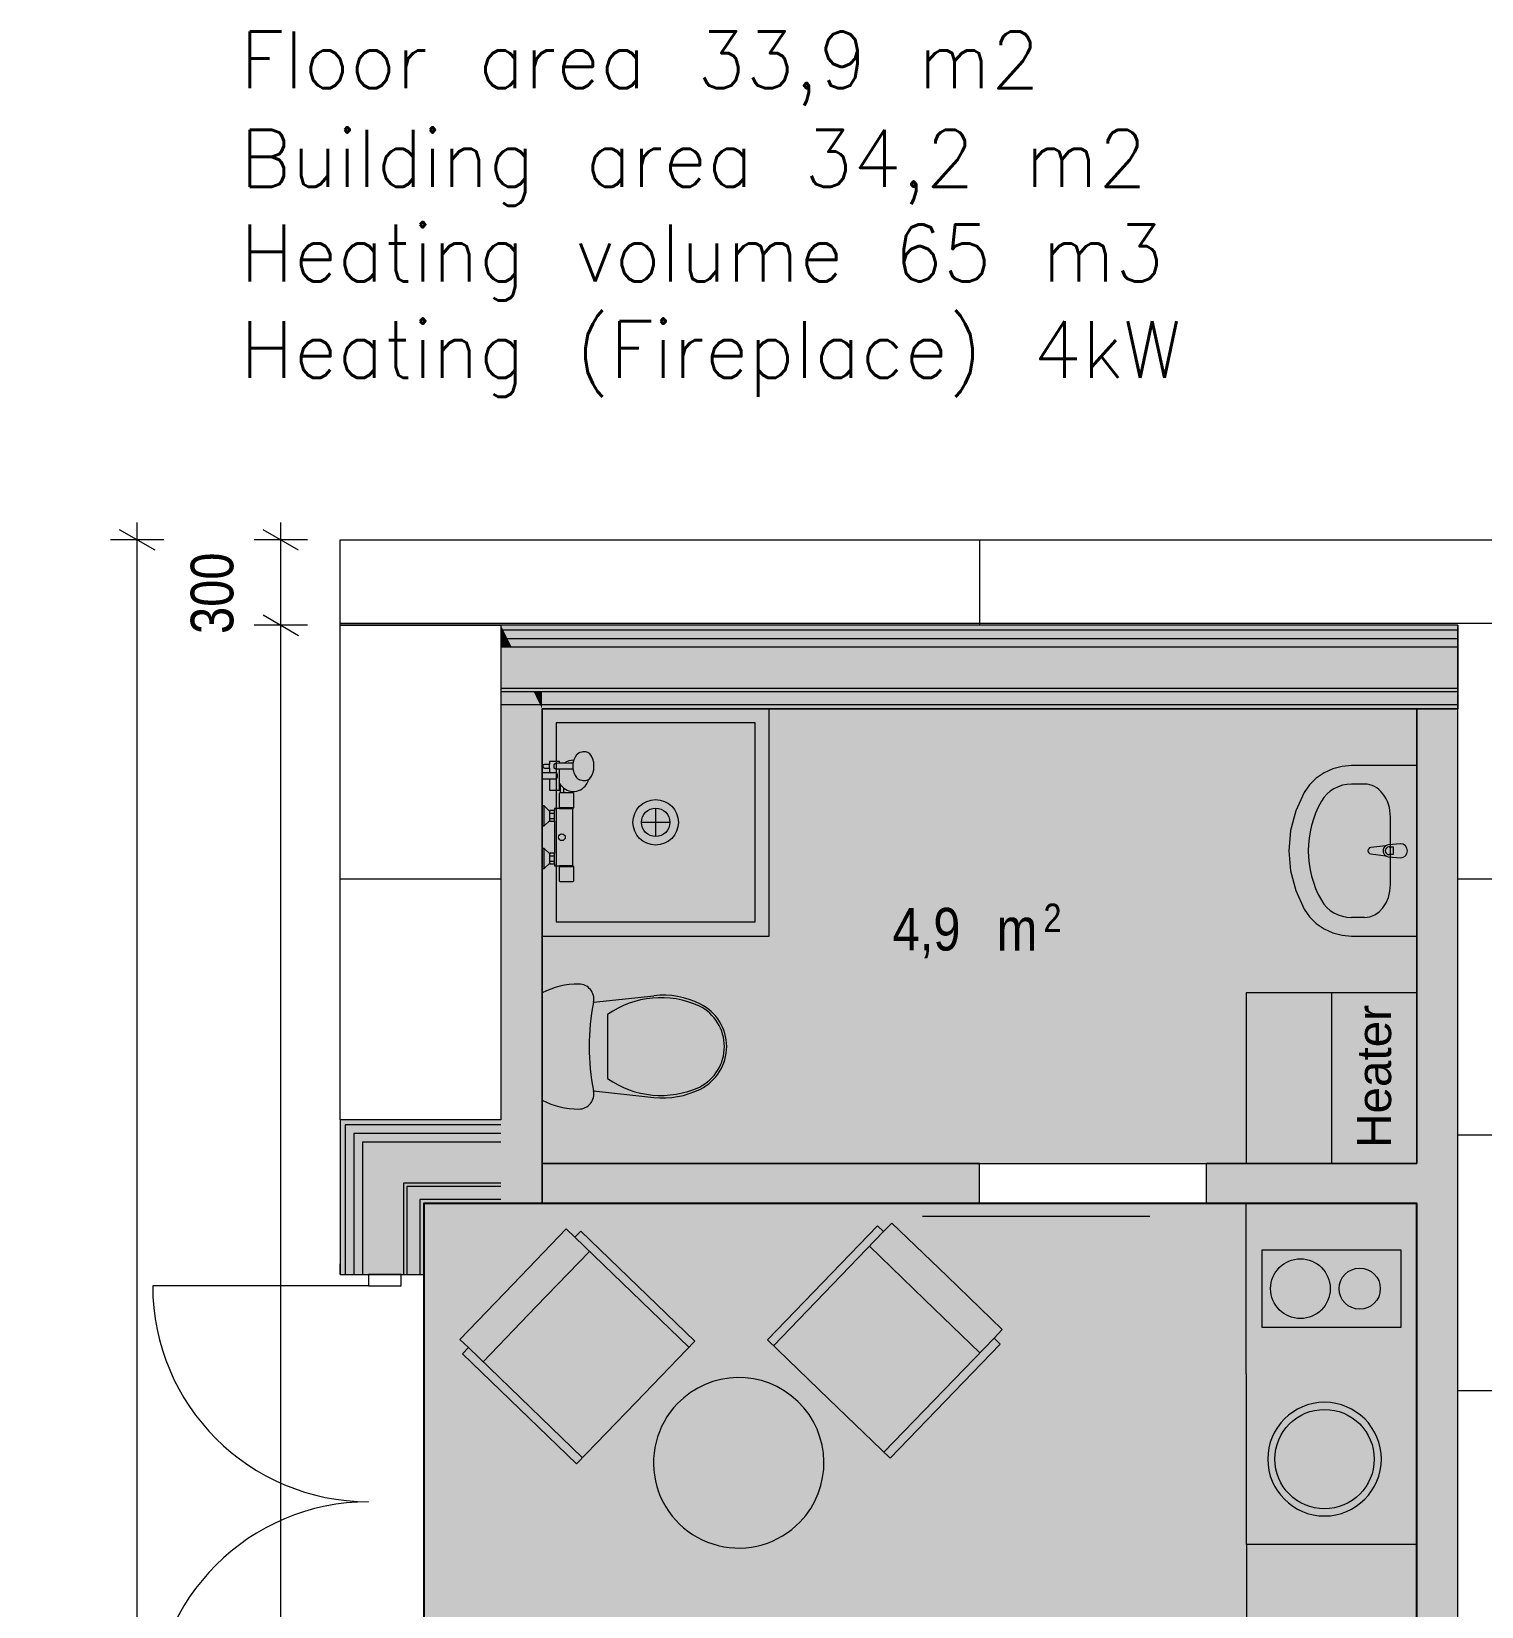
# Model space of a CAD drawing. Header units: millimetres. Extents: x -435615 to -398389, y 64121 to 101077.
# Drawn here: x -435615 to -430511, y 84740 to 90283 of the extents above; entities that cross this region are included whole.
import ezdxf
from ezdxf.enums import TextEntityAlignment as Align

# ---------------------------------------------------------------- set-up
doc = ezdxf.new("R2010")
doc.units = ezdxf.units.MM
doc.header["$MEASUREMENT"] = 0
for name, color, linetype, lineweight in [('0_Pen_No__1', 7, 'Continuous', 13), ('1.VÄLISSEINAD_Pen_No__1', 7, 'Continuous', 13), ('1.VÄLISSEINAD_Pen_No__19', 255, 'Continuous', 0), ('2.SISUSTUS_Pen_No__101', 252, 'Continuous', 13), ('2D Drafting - General_Pen_No__1', 7, 'Continuous', 13), ('ARCHICAD Doors_Pen_No__1', 7, 'Continuous', 13), ('ARCHICAD Doors_Pen_No__19', 255, 'Continuous', 0), ('ARCHICAD Zone Stamps_Pen_No__1', 7, 'Continuous', 13), ('Dimensioning - General_Pen_No__1', 7, 'Continuous', 13), ('Interior - Furniture _Pen_No__101', 252, 'Continuous', 13)]:
    doc.layers.add(name, color=color, linetype=linetype, lineweight=lineweight)
for name, color, linetype in [('1.VÄLISSEINAD', 7, 'Continuous'), ('2.SISUSTUS', 7, 'Continuous'), ('ARCHICAD Doors', 7, 'Continuous'), ('Dimensioning - General', 7, 'Continuous'), ('Interior - Furniture', 7, 'Continuous'), ('Model Unit - Zone', 7, 'Continuous')]:
    doc.layers.add(name, color=color, linetype=linetype)
for name, color, linetype, lineweight, true_color in [('1.VÄLISSEINAD_Pen_No__107', 7, 'Continuous', 13, 0xaaaaaa), ('1.VÄLISSEINAD_Pen_No__61', 7, 'Continuous', 20, 0x6a6a6a), ('2D Drafting - General_Pen_No__61', 7, 'Continuous', 20, 0x6a6a6a), ('ARCHICAD Doors_Pen_No__23', 7, 'Continuous', 20, 0xff6600), ('ARCHICAD Doors_Pen_No__3', 7, 'Continuous', 18, 0xff6600), ('Interior - Furniture _Pen_No__86', 7, 'Continuous', 20, 0x5555ff), ('Model Unit - Zone_Pen_No__119', 7, 'Continuous', 13, 0xdecbcb), ('Model Unit - Zone_Pen_No__54', 7, 'Continuous', 25, 0xbd8b17)]:
    doc.layers.add(name, color=color, linetype=linetype, lineweight=lineweight, true_color=true_color)
doc.styles.add('GENERATED_STYLE_1', font='techl___.ttf')
doc.styles.add('GENERATED_STYLE_2', font='arial.ttf')
doc.dimstyles.new('GENERATED_STYLE__2', dxfattribs={"dimtxt": 150, "dimasz": 95, "dimexe": 0.18, "dimexo": 0.0625, "dimgap": 0.09, "dimtad": 0, "dimdec": 0, "dimzin": 0, "dimdsep": 46, "dimtxsty": 'GENERATED_STYLE_1', "dimblk": 'ARROWHEAD_2', "dimblk1": 'ARROWHEAD_2', "dimblk2": 'ARROWHEAD_2', "dimcen": 0.09, "dimse1": 1, "dimse2": 1, "dimclrd": 7, "dimclre": 7, "dimclrt": 7, "dimadec": 0, "dimazin": 0, "dimtfac": 1, "dimtdec": 4, "dimtmove": 0, "dimatfit": 3, "dimfxl": 1, "dimtolj": 1, "dimtzin": 0, "dimarcsym": 0})
pattern_1 = [(0, (0, 0), (0, 900), [])]

# ---------------------------------------------------------------- blocks, each defined once
blk = doc.blocks.new('_030_5', base_point=(-432278.4, 87278.2))
at = {"layer": 'Model Unit - Zone_Pen_No__119', "linetype": 'Continuous', "lineweight": 0, "true_color": 0xe6d7d7}
blk.add_hatch(color=254, dxfattribs=at).paths.add_polyline_path([(-433817.9, 87899.9), (-433817.9, 86299.9), (-430738.9, 86299.9), (-430738.9, 87899.9)])
at = {"layer": 'ARCHICAD Zone Stamps_Pen_No__1', "color": 7, "lineweight": 13, "style": 'GENERATED_STYLE_1'}
for tag, height, p in [('ROOM_AREA', 150, (-432583.7, 87199)), ('DUMMY_342', 150, (-432265.1, 87198.9)), ('DUMMY_343', 100, (-432052.7, 87214))]:
    blk.add_attdef(tag, text='', height=height, dxfattribs=at).set_placement(p, align=Align.TOP_LEFT)
blk = doc.blocks.new('_030_6', base_point=(-432074, 83028.2))
at = {"layer": 'Model Unit - Zone_Pen_No__54', "linetype": 'Continuous', "lineweight": 0, "true_color": 0xede1c4}
blk.add_hatch(color=254, dxfattribs=at).paths.add_polyline_path([(-434234.4, 84058.9), (-433817.9, 84058.9), (-433817.9, 80831.9), (-430738.9, 80831.9), (-430738.9, 86158.9), (-434234.4, 86158.9)])
at = {"layer": 'ARCHICAD Zone Stamps_Pen_No__1', "color": 7, "lineweight": 13, "style": 'GENERATED_STYLE_1'}
for tag, height, p in [('ROOM_AREA', 150, (-432404.6, 82948.9)), ('DUMMY_342', 150, (-432035.2, 82948.9)), ('DUMMY_343', 100, (-431822.8, 82964))]:
    blk.add_attdef(tag, text='', height=height, dxfattribs=at).set_placement(p, align=Align.TOP_LEFT)
blk = doc.blocks.new('Shower Tray 21')
at = {"layer": 'Interior - Furniture _Pen_No__101', "color": 252, "linetype": 'Continuous', "lineweight": 13}
for p, q in [((800, 800), (0, 800)), ((0, 800), (0, 0)), ((800, 0), (800, 800)), ((750, 750), (50, 750)), ((50, 750), (50, 50)), ((750, 50), (750, 750)), ((400, 350), (400, 450)), ((450, 400), (350, 400)), ((0, 0), (800, 0)), ((50, 50), (750, 50))]:
    blk.add_line(p, q, dxfattribs=at)
for radius in [80, 50]:
    blk.add_circle((400, 400), radius, dxfattribs=at)
blk = doc.blocks.new('Wall_45', base_point=(-433962.9, 88193.9))
at = {"layer": '1.VÄLISSEINAD_Pen_No__107', "linetype": 'Continuous', "lineweight": 13, "true_color": 0xaaaaaa}
for points in [[(-433962.9, 88175.9), (-433954.1, 88175.9), (-433962.9, 88193.9)], [(-433939.3, 88145.9), (-433954.1, 88175.9), (-433962.9, 88175.9), (-433962.9, 88145.9)], [(-433924.5, 88115.9), (-433939.3, 88145.9), (-433962.9, 88145.9), (-433962.9, 88115.9)], [(-433853, 87970.9), (-433924.5, 88115.9), (-433962.9, 88115.9), (-433962.9, 87970.9)], [(-433847, 87958.9), (-433853, 87970.9), (-433962.9, 87970.9), (-433962.9, 87958.9)], [(-433824.9, 87913.9), (-433847, 87958.9), (-433962.9, 87958.9), (-433962.9, 87913.9)]]:
    blk.add_hatch(color=253, dxfattribs=at).paths.add_polyline_path(points)
at = {"layer": '1.VÄLISSEINAD_Pen_No__61', "linetype": 'Continuous', "lineweight": 20, "true_color": 0x6a6a6a}
for points in [[(-433962.9, 87913.9), (-433962.9, 87899.9), (-433817.9, 87899.9), (-433824.9, 87913.9)], [(-433962.9, 87899.9), (-433962.9, 86158.9), (-433817.9, 86158.9), (-433817.9, 87899.9)]]:
    blk.add_hatch(color=251, dxfattribs=at).paths.add_polyline_path(points)
at = {"layer": '1.VÄLISSEINAD_Pen_No__1', "color": 7, "linetype": 'Continuous', "lineweight": 13}
for p, q in [((-433954.1, 88175.9), (-433962.9, 88175.9)), ((-433939.3, 88145.9), (-433962.9, 88145.9)), ((-433924.5, 88115.9), (-433962.9, 88115.9)), ((-433853, 87970.9), (-433962.9, 87970.9)), ((-433847, 87958.9), (-433962.9, 87958.9)), ((-433824.9, 87913.9), (-433962.9, 87913.9))]:
    blk.add_line(p, q, dxfattribs=at)
at = {"layer": '1.VÄLISSEINAD_Pen_No__1', "color": 7, "linetype": 'Continuous', "lineweight": 13, "flags": 128}
for points in [[(-433962.9, 88193.9), (-433962.9, 88175.9)], [(-433962.9, 88175.9), (-433962.9, 88145.9)], [(-433962.9, 88145.9), (-433962.9, 88115.9)], [(-433962.9, 88115.9), (-433962.9, 87970.9)], [(-433962.9, 87970.9), (-433962.9, 87958.9)], [(-433962.9, 87958.9), (-433962.9, 87913.9)]]:
    blk.add_lwpolyline(points, dxfattribs=at)
at = {"layer": '1.VÄLISSEINAD_Pen_No__19', "color": 255, "linetype": 'Continuous', "lineweight": 0, "flags": 128}
for points in [[(-433962.9, 87913.9), (-433962.9, 86452.9)], [(-433817.9, 86158.9), (-433817.9, 87899.9)], [(-433962.9, 86158.9), (-433817.9, 86158.9)]]:
    blk.add_lwpolyline(points, dxfattribs=at)
blk = doc.blocks.new('Wall_46', base_point=(-430593.9, 80537.9))
at = {"layer": '1.VÄLISSEINAD_Pen_No__61', "linetype": 'Continuous', "lineweight": 20, "true_color": 0x6a6a6a}
blk.add_hatch(color=251, dxfattribs=at).paths.add_polyline_path([(-430593.9, 80831.9), (-430593.9, 87899.9), (-430738.9, 87899.9), (-430738.9, 80831.9)])
at = {"layer": '1.VÄLISSEINAD_Pen_No__19', "color": 255, "linetype": 'Continuous', "lineweight": 0, "flags": 128}
for points in [[(-430593.9, 87899.9), (-430738.9, 87899.9)], [(-430738.9, 87899.9), (-430738.9, 86299.9)], [(-430593.9, 80817.9), (-430593.9, 87899.9)], [(-430738.9, 86158.9), (-430738.9, 80831.9)]]:
    blk.add_lwpolyline(points, dxfattribs=at)
blk = doc.blocks.new('Wall_47', base_point=(-430593.9, 88193.9))
at = {"layer": '1.VÄLISSEINAD_Pen_No__107', "linetype": 'Continuous', "lineweight": 13, "true_color": 0xaaaaaa}
for points in [[(-430593.9, 88193.9), (-433962.9, 88193.9), (-433954.1, 88175.9), (-430593.9, 88175.9)], [(-430593.9, 88175.9), (-433954.1, 88175.9), (-433939.3, 88145.9), (-430593.9, 88145.9)], [(-430593.9, 88145.9), (-433939.3, 88145.9), (-433924.5, 88115.9), (-430593.9, 88115.9)], [(-430593.9, 88115.9), (-433924.5, 88115.9), (-433853, 87970.9), (-430593.9, 87970.9)], [(-430593.9, 87970.9), (-433853, 87970.9), (-433847, 87958.9), (-430593.9, 87958.9)], [(-433817.9, 87913.9), (-430593.9, 87913.9), (-430593.9, 87958.9), (-433817.9, 87958.9)], [(-433817.9, 87899.9), (-430593.9, 87899.9), (-430593.9, 87913.9), (-433817.9, 87913.9)]]:
    blk.add_hatch(color=253, dxfattribs=at).paths.add_polyline_path(points)
at = {"layer": '1.VÄLISSEINAD_Pen_No__61', "linetype": 'Continuous', "lineweight": 20, "true_color": 0x6a6a6a}
for points in [[(-433817.9, 87958.9), (-433847, 87958.9), (-433824.9, 87913.9), (-433817.9, 87913.9)], [(-433824.9, 87913.9), (-433817.9, 87899.9), (-433817.9, 87913.9)]]:
    blk.add_hatch(color=251, dxfattribs=at).paths.add_polyline_path(points)
at = {"layer": '1.VÄLISSEINAD_Pen_No__1', "color": 7, "linetype": 'Continuous', "lineweight": 13}
for p, q in [((-430593.9, 88175.9), (-433954.1, 88175.9)), ((-430593.9, 88145.9), (-433939.3, 88145.9)), ((-430593.9, 88115.9), (-433924.5, 88115.9)), ((-430593.9, 87970.9), (-433853, 87970.9)), ((-433817.9, 87958.9), (-433847, 87958.9)), ((-433817.9, 87913.9), (-433824.9, 87913.9)), ((-430593.9, 87958.9), (-433817.9, 87958.9)), ((-430593.9, 87913.9), (-433817.9, 87913.9))]:
    blk.add_line(p, q, dxfattribs=at)
at = {"layer": '1.VÄLISSEINAD_Pen_No__1', "color": 7, "linetype": 'Continuous', "lineweight": 13, "flags": 128}
for points in [[(-430593.9, 88193.9), (-433962.9, 88193.9)], [(-430593.9, 88193.9), (-430593.9, 88175.9)], [(-430593.9, 88175.9), (-430593.9, 88145.9)], [(-430593.9, 88145.9), (-430593.9, 88115.9)], [(-430593.9, 88115.9), (-430593.9, 87970.9)], [(-430593.9, 87970.9), (-430593.9, 87958.9)], [(-430593.9, 87958.9), (-430593.9, 87913.9)], [(-430593.9, 87913.9), (-430593.9, 87899.9)], [(-433817.9, 87899.9), (-430593.9, 87899.9)]]:
    blk.add_lwpolyline(points, dxfattribs=at)
blk = doc.blocks.new('Wall_50', base_point=(-434528.4, 86452.9))
at = {"layer": '1.VÄLISSEINAD_Pen_No__107', "linetype": 'Continuous', "lineweight": 13, "true_color": 0xaaaaaa}
for points in [[(-433962.9, 86452.9), (-434528.4, 86452.9), (-434510.4, 86434.9), (-433962.9, 86434.9)], [(-433962.9, 86434.9), (-434510.4, 86434.9), (-434480.4, 86404.9), (-433962.9, 86404.9)], [(-433962.9, 86404.9), (-434480.4, 86404.9), (-434450.4, 86374.9), (-433962.9, 86374.9)], [(-433962.9, 86374.9), (-434450.4, 86374.9), (-434305.4, 86229.9), (-433962.9, 86229.9)], [(-433962.9, 86229.9), (-434305.4, 86229.9), (-434293.4, 86217.9), (-433962.9, 86217.9)], [(-433962.9, 86217.9), (-434293.4, 86217.9), (-434248.4, 86172.9), (-433962.9, 86172.9)], [(-433962.9, 86172.9), (-434248.4, 86172.9), (-434234.4, 86158.9), (-433962.9, 86158.9)]]:
    blk.add_hatch(color=253, dxfattribs=at).paths.add_polyline_path(points)
at = {"layer": '1.VÄLISSEINAD_Pen_No__1', "color": 7, "linetype": 'Continuous', "lineweight": 13}
for p, q in [((-433962.9, 86434.9), (-434510.4, 86434.9)), ((-433962.9, 86404.9), (-434480.4, 86404.9)), ((-433962.9, 86374.9), (-434450.4, 86374.9)), ((-433962.9, 86229.9), (-434305.4, 86229.9)), ((-433962.9, 86217.9), (-434293.4, 86217.9)), ((-433962.9, 86172.9), (-434248.4, 86172.9))]:
    blk.add_line(p, q, dxfattribs=at)
at = {"layer": '1.VÄLISSEINAD_Pen_No__1', "color": 7, "linetype": 'Continuous', "lineweight": 13, "flags": 128}
for points in [[(-433962.9, 86452.9), (-434528.4, 86452.9)], [(-434234.4, 86158.9), (-433962.9, 86158.9)]]:
    blk.add_lwpolyline(points, dxfattribs=at)
blk = doc.blocks.new('Double Door 21_2')
at = {"layer": 'ARCHICAD Doors_Pen_No__1', "color": 7, "linetype": 'Continuous', "lineweight": 13}
for p, q in [((-800, 100), (-837, 100)), ((-800, 100), (-837, 100)), ((-800, 100), (-800, 82)), ((-800, 100), (-800, 82)), ((-800, 100), (-800, 82)), ((-800, 82), (-800, 52)), ((-800, 82), (-800, 52)), ((-800, 82), (-800, 52)), ((800, 100), (800, 82)), ((800, 100), (800, 82)), ((800, 100), (800, 82)), ((800, 100), (837, 100)), ((800, 100), (837, 100)), ((800, 82), (800, 52)), ((800, 82), (800, 52)), ((800, 82), (800, 52)), ((-800, 52), (-800, 22)), ((-800, 52), (-800, 22)), ((-800, 52), (-800, 22)), ((-800, 22), (-800, 0)), ((-800, 22), (-800, 0)), ((-800, 22), (-800, 0)), ((-800, 0), (-800, -115)), ((-800, 0), (-800, -115)), ((800, 52), (800, 22)), ((800, 52), (800, 22)), ((800, 52), (800, 22)), ((800, 22), (800, 0)), ((800, 22), (800, 0)), ((800, 22), (800, 0)), ((800, 0), (800, -115)), ((800, 0), (800, -115)), ((-800, -115), (-800, -123)), ((-800, -115), (-800, -123)), ((-800, -123), (-800, -135)), ((-800, -123), (-800, -135)), ((-800, -135), (-800, -180)), ((-800, -135), (-800, -180)), ((800, -115), (800, -123)), ((800, -115), (800, -123)), ((800, -123), (800, -135)), ((800, -123), (800, -135)), ((800, -135), (800, -180)), ((800, -135), (800, -180)), ((-800, -194), (-837, -194)), ((-800, -194), (-837, -194)), ((-800, -180), (-800, -194)), ((-800, -180), (-800, -194)), ((800, -180), (800, -194)), ((800, -180), (800, -194)), ((800, -194), (837, -194)), ((800, -194), (837, -194))]:
    blk.add_line(p, q, dxfattribs=at)
at = {"layer": 'ARCHICAD Doors_Pen_No__23', "color": 30, "linetype": 'Continuous', "lineweight": 20, "true_color": 0xff6600}
for p, q in [((-760, 0), (-800, 0)), ((-800, 0), (-800, -115)), ((-760, -115), (-760, 0)), ((800, 0), (760, 0)), ((760, 0), (760, -115)), ((800, -115), (800, 0)), ((-800, -115), (-760, -115)), ((760, -115), (800, -115))]:
    blk.add_line(p, q, dxfattribs=at)
at = {"layer": 'ARCHICAD Doors_Pen_No__3', "color": 30, "linetype": 'Continuous', "lineweight": 18, "true_color": 0xff6600}
for p, q in [((-760, 0), (-760, 760)), ((760, 0), (760, 760))]:
    blk.add_line(p, q, dxfattribs=at)
for centre, start, end in [((-760, 0), 0, 90), ((760, 0), 90, 180)]:
    blk.add_arc(centre, 760, start, end, dxfattribs=at)
blk = doc.blocks.new('Wall_51', base_point=(-434528.4, 83764.9))
at = {"layer": '1.VÄLISSEINAD_Pen_No__107', "linetype": 'Continuous', "lineweight": 13, "true_color": 0xaaaaaa}
for points in [[(-434528.4, 86452.9), (-434528.4, 85908.9), (-434510.4, 85908.9), (-434510.4, 86434.9)], [(-434480.4, 86404.9), (-434510.4, 86434.9), (-434510.4, 85908.9), (-434480.4, 85908.9)], [(-434450.4, 86374.9), (-434480.4, 86404.9), (-434480.4, 85908.9), (-434450.4, 85908.9)], [(-434305.4, 86229.9), (-434450.4, 86374.9), (-434450.4, 85908.9), (-434305.4, 85908.9)], [(-434293.4, 86217.9), (-434305.4, 86229.9), (-434305.4, 85908.9), (-434293.4, 85908.9)], [(-434248.4, 86172.9), (-434293.4, 86217.9), (-434293.4, 85908.9), (-434248.4, 85908.9)], [(-434234.4, 86158.9), (-434248.4, 86172.9), (-434248.4, 85908.9), (-434234.4, 85908.9)], [(-434528.4, 83764.9), (-434510.4, 83782.9), (-434510.4, 84308.9), (-434528.4, 84308.9)], [(-434510.4, 83782.9), (-434480.4, 83812.9), (-434480.4, 84308.9), (-434510.4, 84308.9)], [(-434480.4, 83812.9), (-434450.4, 83842.9), (-434450.4, 84308.9), (-434480.4, 84308.9)], [(-434450.4, 83842.9), (-434305.4, 83987.9), (-434305.4, 84308.9), (-434450.4, 84308.9)], [(-434305.4, 83987.9), (-434293.4, 83999.9), (-434293.4, 84308.9), (-434305.4, 84308.9)], [(-434293.4, 83999.9), (-434248.4, 84044.9), (-434248.4, 84308.9), (-434293.4, 84308.9)], [(-434248.4, 84308.9), (-434248.4, 84044.9), (-434234.4, 84058.9), (-434234.4, 84308.9)]]:
    blk.add_hatch(color=253, dxfattribs=at).paths.add_polyline_path(points)
at = {"layer": '1.VÄLISSEINAD_Pen_No__1', "color": 7, "linetype": 'Continuous', "lineweight": 13}
for p, q in [((-434510.4, 86434.9), (-434510.4, 85908.9)), ((-434480.4, 86404.9), (-434480.4, 85908.9)), ((-434450.4, 86374.9), (-434450.4, 85908.9)), ((-434305.4, 86229.9), (-434305.4, 85908.9)), ((-434293.4, 86217.9), (-434293.4, 85908.9)), ((-434248.4, 86172.9), (-434248.4, 85908.9)), ((-434528.4, 85908.9), (-434528.4, 85945.9)), ((-434234.4, 85908.9), (-434234.4, 85945.9)), ((-434528.4, 85908.9), (-434510.4, 85908.9)), ((-434528.4, 85908.9), (-434510.4, 85908.9)), ((-434510.4, 85908.9), (-434480.4, 85908.9)), ((-434510.4, 85908.9), (-434480.4, 85908.9)), ((-434480.4, 85908.9), (-434450.4, 85908.9)), ((-434480.4, 85908.9), (-434450.4, 85908.9)), ((-434450.4, 85908.9), (-434428.4, 85908.9)), ((-434450.4, 85908.9), (-434428.4, 85908.9)), ((-434428.4, 85908.9), (-434313.4, 85908.9)), ((-434313.4, 85908.9), (-434305.4, 85908.9)), ((-434305.4, 85908.9), (-434293.4, 85908.9)), ((-434293.4, 85908.9), (-434248.4, 85908.9)), ((-434248.4, 85908.9), (-434234.4, 85908.9)), ((-434528.4, 84308.9), (-434528.4, 84271.9)), ((-434528.4, 84308.9), (-434510.4, 84308.9)), ((-434528.4, 84308.9), (-434510.4, 84308.9)), ((-434510.4, 84308.9), (-434510.4, 83782.9)), ((-434510.4, 84308.9), (-434480.4, 84308.9)), ((-434510.4, 84308.9), (-434480.4, 84308.9)), ((-434480.4, 84308.9), (-434480.4, 83812.9)), ((-434480.4, 84308.9), (-434450.4, 84308.9)), ((-434480.4, 84308.9), (-434450.4, 84308.9)), ((-434450.4, 84308.9), (-434450.4, 83842.9)), ((-434450.4, 84308.9), (-434428.4, 84308.9)), ((-434450.4, 84308.9), (-434428.4, 84308.9)), ((-434428.4, 84308.9), (-434313.4, 84308.9)), ((-434313.4, 84308.9), (-434305.4, 84308.9)), ((-434305.4, 84308.9), (-434305.4, 83987.9)), ((-434305.4, 84308.9), (-434293.4, 84308.9)), ((-434293.4, 84308.9), (-434293.4, 83999.9)), ((-434293.4, 84308.9), (-434248.4, 84308.9)), ((-434248.4, 84308.9), (-434248.4, 84044.9)), ((-434248.4, 84308.9), (-434234.4, 84308.9)), ((-434234.4, 84308.9), (-434234.4, 84271.9))]:
    blk.add_line(p, q, dxfattribs=at)
at = {"layer": '1.VÄLISSEINAD_Pen_No__1', "color": 7, "linetype": 'Continuous', "lineweight": 13, "flags": 128}
for points in [[(-434528.4, 86452.9), (-434528.4, 85908.9)], [(-434234.4, 85908.9), (-434234.4, 86158.9)], [(-434528.4, 84308.9), (-434528.4, 83764.9)], [(-434234.4, 84058.9), (-434234.4, 84308.9)]]:
    blk.add_lwpolyline(points, dxfattribs=at)
at = {"layer": 'ARCHICAD Doors', "color": 21, "linetype": 'Continuous', "lineweight": 18, "true_color": 0xff9955, "zscale": 1000, "rotation": 90}
blk.add_blockref('Double Door 21_2', (-434428.4, 85108.9), dxfattribs=at)
blk = doc.blocks.new('Cabinet Base Single Door 21')
at = {"layer": 'Interior - Furniture _Pen_No__101', "color": 252, "linetype": 'Continuous', "lineweight": 13}
for p, q in [((0, 600), (600, 600)), ((0, 0), (600, 0))]:
    blk.add_line(p, q, dxfattribs=at)
blk.add_circle((300, 325), 175, dxfattribs=at)
for start, end in [(0, 180), (180, 0)]:
    blk.add_arc((300, 325), 200, start, end, dxfattribs=at)
blk = doc.blocks.new('Cabinet Base Cooktop+Oven 21_2')
at = {"layer": 'Interior - Furniture _Pen_No__101', "color": 252, "linetype": 'Continuous', "lineweight": 13}
for p, q in [((0, 600), (600, 600)), ((435, 545), (165, 545)), ((165, 545), (165, 55)), ((435, 55), (435, 545)), ((0, 0), (600, 0)), ((165, 55), (435, 55))]:
    blk.add_line(p, q, dxfattribs=at)
for centre, radius in [((300, 409.27), 105), ((300, 200.53), 72.5)]:
    blk.add_circle(centre, radius, dxfattribs=at)
blk = doc.blocks.new('Refrigerator 21')
at = {"layer": 'Interior - Furniture _Pen_No__101', "color": 252, "linetype": 'Continuous', "lineweight": 13}
for p, q in [((600, 600), (0, 600)), ((0, 600), (0, 0)), ((600, 0), (600, 600)), ((0, 0), (600, 0))]:
    blk.add_line(p, q, dxfattribs=at)
blk = doc.blocks.new('Designer Table 05 21')
at = {"layer": '2.SISUSTUS_Pen_No__101', "color": 252, "linetype": 'Continuous', "lineweight": 13}
for start, end in [(0, 180), (180, 0)]:
    blk.add_arc((0, 0), 300, start, end, dxfattribs=at)
blk = doc.blocks.new('Armchair 02 21')
at = {"layer": '2.SISUSTUS_Pen_No__101', "color": 252, "linetype": 'Continuous', "lineweight": 13}
for p, q in [((0, 0), (0, 558)), ((0, 558), (30, 558)), ((30, 558), (30, 600)), ((30, 600), (300, 600)), ((30, 0), (30, 558)), ((570, 600), (300, 600)), ((570, 558), (570, 600)), ((600, 558), (570, 558)), ((570, 0), (570, 558)), ((600, 0), (600, 558)), ((300, 486.2), (30, 486.2)), ((300, 486.2), (570, 486.2)), ((300, 0), (0, 0)), ((300, 0), (600, 0))]:
    blk.add_line(p, q, dxfattribs=at)
blk = doc.blocks.new('Washer 21')
at = {"layer": 'Interior - Furniture _Pen_No__101', "color": 252, "linetype": 'Continuous', "lineweight": 13}
for p, q in [((-300, 0), (-300, -300)), ((300, 0), (-300, 0)), ((300, -300), (300, 0)), ((-300, -300), (300, -300))]:
    blk.add_line(p, q, dxfattribs=at)
at = {"layer": 'Interior - Furniture _Pen_No__86', "color": 173, "lineweight": 20, "true_color": 0x5555ff, "style": 'GENERATED_STYLE_2'}
blk.add_attdef('stDisplayText', text='', height=120, rotation=180, dxfattribs=at).set_placement((0, -144.1), align=Align.MIDDLE_CENTER)
blk = doc.blocks.new('*D316')
at = {"layer": 'Dimensioning - General_Pen_No__1', "color": 7, "linetype": 'Continuous', "lineweight": 13, "transparency": 16777216}
for p, q in [((-435180.3, 88457.8), (-435305.3, 88529.9)), ((-435242.8, 88493.9), (-435242.8, 88555)), ((-435149, 88493.9), (-435336.5, 88493.9)), ((-435242.8, 84662.7), (-435242.8, 88493.9)), ((-435242.8, 80237.9), (-435242.8, 84069)), ((-435305.3, 80273.9), (-435180.3, 80201.8)), ((-435149, 80237.9), (-435336.5, 80237.9)), ((-435242.8, 80176.7), (-435242.8, 80237.9))]:
    blk.add_line(p, q, dxfattribs=at)
at = {"layer": 'Dimensioning - General_Pen_No__1', "color": 7, "lineweight": 13, "transparency": 16777216, "insert": (-435167.8, 84093.9), "char_height": 150, "attachment_point": 7, "rotation": 90, "style": 'GENERATED_STYLE_1'}
blk.add_mtext('\\A1;{\\pql;\\fTechnicLite|b0|i0|c2|p2;8\xa0256}', dxfattribs=at)
blk = doc.blocks.new('ARROWHEAD_2')
at = {"color": 0, "linetype": 'Continuous', "lineweight": 0}
for p, q in [((-0.378, -0.655), (0.378, 0.655)), ((0, 0), (-1, 0))]:
    blk.add_line(p, q, dxfattribs=at)
blk = doc.blocks.new('Exterior Sliding Door 21')
at = {"layer": 'ARCHICAD Doors_Pen_No__19', "color": 255, "linetype": 'Continuous', "lineweight": 0}
for p, q in [((-400, 0), (-400, -141)), ((400, 0), (400, -141))]:
    blk.add_line(p, q, dxfattribs=at)
at = {"layer": 'ARCHICAD Doors_Pen_No__3', "color": 30, "linetype": 'Continuous', "lineweight": 18, "true_color": 0xff6600}
blk.add_line((600, 45), (-200, 45), dxfattribs=at)
blk = doc.blocks.new('Wall_88', base_point=(-430593.9, 86158.9))
at = {"layer": '1.VÄLISSEINAD_Pen_No__61', "linetype": 'Continuous', "lineweight": 20, "true_color": 0x6a6a6a}
for points in [[(-433817.9, 86299.9), (-433817.9, 86158.9), (-432278.4, 86158.9), (-432278.4, 86299.9)], [(-431478.4, 86299.9), (-431478.4, 86158.9), (-430738.9, 86158.9), (-430738.9, 86299.9)]]:
    blk.add_hatch(color=251, dxfattribs=at).paths.add_polyline_path(points)
at = {"layer": '1.VÄLISSEINAD_Pen_No__19', "color": 255, "linetype": 'Continuous', "lineweight": 0}
for p, q in [((-432278.4, 86158.9), (-432278.4, 86299.9)), ((-431478.4, 86158.9), (-431478.4, 86299.9))]:
    blk.add_line(p, q, dxfattribs=at)
at = {"layer": '1.VÄLISSEINAD_Pen_No__19', "color": 255, "linetype": 'Continuous', "lineweight": 0, "flags": 128}
for points in [[(-432278.4, 86299.9), (-433817.9, 86299.9)], [(-433817.9, 86299.9), (-433817.9, 86158.9)], [(-430738.9, 86299.9), (-431478.4, 86299.9)], [(-433817.9, 86158.9), (-432278.4, 86158.9)], [(-431478.4, 86158.9), (-430738.9, 86158.9)]]:
    blk.add_lwpolyline(points, dxfattribs=at)
at = {"layer": 'ARCHICAD Doors', "color": 21, "linetype": 'Continuous', "lineweight": 18, "true_color": 0xff9955, "zscale": 1000, "rotation": 180}
blk.add_blockref('Exterior Sliding Door 21', (-431878.4, 86158.9), dxfattribs=at)
blk = doc.blocks.new('WC LT 15')
at = {"layer": 'Interior - Furniture _Pen_No__101', "color": 252, "linetype": 'Continuous', "lineweight": 13}
for p, q in [((408.9, 650), (31.1, 650)), ((63.7, 468.6), (41, 257)), ((376.3, 468.6), (399, 257)), ((332.5, 419.3), (107.5, 419.3))]:
    blk.add_line(p, q, dxfattribs=at)
for centre, major_axis, start_param, end_param in [((287.3, 520.5), (287.3, 0), 2.672126, 3.141601), ((152.7, 520.5), (287.3, 0), 6.283177, 6.752652), ((53.1, 520.5), (53.1, 0), 3.141628, 4.912784), ((386.9, 520.5), (53.1, 0), 4.511994, 6.28315), ((220, -297.8), (785, 0), 1.370375, 1.771221), ((375.9, 231.7), (327.9, 0), 2.52997, 3.570063), ((64.1, 231.7), (327.9, 0), 5.854715, 6.894808), ((339.1, 225.1), (299.9, 0), 3.034838, 3.601943), ((100.9, 225.1), (299.9, 0), 5.822835, 6.38994), ((220, 166.3), (166.9, 0), 3.601916, 5.822859), ((220, 166.3), (158.9, 0), 3.60199, 5.822808)]:
    blk.add_ellipse(centre, major_axis=major_axis, ratio=0.9963, start_param=start_param, end_param=end_param, dxfattribs=at)
blk = doc.blocks.new('Shower Kit 21_2')
at = {"layer": 'Interior - Furniture _Pen_No__101', "color": 252, "linetype": 'Continuous', "lineweight": 13}
for p, q in [((-40, 0), (-110, 0)), ((-110, 0), (-110, -7)), ((-40, -7), (-40, 0)), ((110, 0), (40, 0)), ((40, 0), (40, -7)), ((110, -7), (110, 0)), ((-110, -7), (-91, -27)), ((-110, -7), (-40, -7)), ((-94, -44), (-101, -44)), ((-101, -44), (-101, -61)), ((-91, -27), (-94, -27)), ((-94, -27), (-94, -44)), ((-94, -44), (-56, -44)), ((-91, -27), (-59, -27)), ((-84.5, -27), (-84.5, -44)), ((-65.5, -27), (-65.5, -44)), ((-59, -27), (-40, -7)), ((-56, -27), (-59, -27)), ((-56, -44), (-56, -27)), ((56, -44), (-56, -44)), ((40, -7), (59, -27)), ((40, -7), (110, -7)), ((59, -27), (56, -27)), ((56, -27), (56, -44)), ((56, -44), (94, -44)), ((59, -27), (91, -27)), ((65.5, -27), (65.5, -44)), ((84.5, -27), (84.5, -44)), ((91, -27), (110, -7)), ((94, -27), (91, -27)), ((94, -44), (94, -27)), ((101, -44), (94, -44)), ((101, -61), (101, -44)), ((205, -26), (166, -26)), ((166, -26), (166, -62)), ((227, 0), (205, 0)), ((205, 0), (205, -26)), ((205, -26), (205, -44)), ((227, -26), (227, 0)), ((243.5, -26), (227, -26)), ((227, -44), (227, -26)), ((227, -44), (227, -26)), ((239.5, -91.1), (240, -48.8)), ((240, -48.8), (240.2, -47.2)), ((240.2, -47.2), (240.9, -45.7)), ((240.9, -45.7), (242.1, -44.3)), ((242.1, -44.3), (243.5, -43.3)), ((243.5, -9), (243.5, -26)), ((243.5, -26), (256.5, -26)), ((243.5, -43.3), (245, -42.8)), ((247.4, -41.6), (245, -42.8)), ((245, -42.8), (245.2, -42.7)), ((245, -42.8), (245, -42.8)), ((245.2, -42.7), (247, -42.5)), ((247, -42.5), (253, -42.5)), ((250, -41.2), (247.4, -41.6)), ((252.6, -41.6), (250, -41.2)), ((255, -42.8), (252.6, -41.6)), ((253, -42.5), (254.8, -42.7)), ((254.8, -42.7), (255, -42.8)), ((255, -42.8), (255, -42.8)), ((255, -42.8), (256.5, -43.3)), ((256.5, -26), (256.5, -9)), ((266, -26), (256.5, -26)), ((256.5, -43.3), (257.9, -44.3)), ((257.9, -44.3), (259.1, -45.7)), ((259.1, -45.7), (259.8, -47.2)), ((259.8, -47.2), (260, -48.8)), ((260.5, -91.1), (260, -48.8)), ((266, -62), (266, -26)), ((-156, -63.1), (-156, -108.9)), ((-103, -60.1), (-153, -60.1)), ((-103, -61), (-103, -60.1)), ((-101, -61), (-103, -61)), ((-103, -61), (-103, -107)), ((-103, -111.9), (-103, -107)), ((-103, -107), (-101, -107)), ((-101, -107), (-101, -61)), ((-101, -107), (-101, -107.2)), ((-101, -107.2), (-101, -107.8)), ((-101, -107.8), (-101, -108)), ((-101, -108), (101, -108)), ((103, -61), (101, -61)), ((101, -61), (101, -107.2)), ((101, -107.2), (101, -107)), ((101, -107), (103, -107)), ((101, -107.8), (101, -107.2)), ((101, -108), (101, -107.8)), ((153, -60.1), (103, -60.1)), ((103, -60.1), (103, -61)), ((103, -107), (103, -61)), ((103, -107), (103, -111.9)), ((156, -63.5), (156, -63.1)), ((187.3, -63.5), (156, -63.5)), ((156, -76.5), (156, -63.5)), ((156, -108.9), (156, -76.5)), ((156, -76.5), (172.7, -76.5)), ((166, -62), (190, -62)), ((190, -62), (239.8, -62)), ((232.4, -110.8), (227.2, -112.2)), ((240.9, -108.8), (232.4, -110.8)), ((239, -109.3), (239.5, -91.1)), ((250, -108.1), (240.9, -108.8)), ((259.1, -108.8), (250, -108.1)), ((267.6, -110.8), (259.1, -108.8)), ((260.3, -77.9), (260.2, -62)), ((260.2, -62), (266, -62)), ((261, -109.3), (260.5, -91.1)), ((267.6, -110.8), (271, -111.7)), ((-153, -111.9), (-103, -111.9)), ((103, -111.9), (153, -111.9)), ((200.5, -140.4), (200, -143.6)), ((200, -143.6), (200, -154.2)), ((200, -154.2), (201.7, -161.6)), ((202.2, -133), (200.5, -140.4)), ((201.7, -161.6), (203.4, -164)), ((203.6, -130.3), (202.2, -133)), ((203.4, -164), (206.7, -168.5)), ((208.4, -123.6), (203.6, -130.3)), ((210.5, -121.8), (208.4, -123.6)), ((217.8, -116.4), (210.5, -121.8)), ((227.2, -112.2), (217.8, -116.4)), ((272.8, -112.2), (271, -111.7)), ((282.2, -116.4), (272.8, -112.2)), ((289.5, -121.8), (282.2, -116.4)), ((291.6, -123.6), (289.5, -121.8)), ((296.4, -130.3), (291.6, -123.6)), ((293.3, -168.5), (298.3, -161.6)), ((297.8, -133), (296.4, -130.3)), ((299.5, -140.4), (297.8, -133)), ((298.3, -161.6), (300, -154.2)), ((300, -143.6), (299.5, -140.4)), ((300, -154.2), (300, -143.6)), ((206.7, -168.5), (214.6, -174.5)), ((214.6, -174.5), (225, -179)), ((225, -179), (237.1, -181.9)), ((237.1, -181.9), (250, -182.9)), ((250, -182.9), (262.9, -181.9)), ((262.9, -181.9), (275, -179)), ((275, -179), (285.4, -174.5)), ((285.4, -174.5), (293.3, -168.5))]:
    blk.add_line(p, q, dxfattribs=at)
blk.add_circle((0, -70), 12, dxfattribs=at)
for centre, radius, start, end in [((216, -44), 11, 180, 0), ((250, -9), 6.5, 0, 180), ((-153, -63.1), 3, 90, 180), ((-153, -108.9), 3, 180, 270), ((153, -63.1), 3, 0, 90), ((153, -108.9), 3, 270, 0), ((216, -110.5), 55, 141.8869, 256.7735), ((216, -110.5), 55, 121.3994, 141.8869), ((216, -110.5), 55, 118.2578, 121.3994), ((216.2, -110.3), 54.8, 358.5584, 36.3009)]:
    blk.add_arc(centre, radius, start, end, dxfattribs=at)
blk = doc.blocks.new('Basin 21')
at = {"layer": 'Interior - Furniture _Pen_No__101', "color": 252, "linetype": 'Continuous', "lineweight": 13}
for p, q in [((-300, 0), (-300, -229.1)), ((300, 0), (-300, 0)), ((300, -229.1), (300, 0)), ((118.8, -92.3), (-118.8, -92.3)), ((-25, -57.3), (-21, -99.3)), ((-17.7, -108.8), (-11.1, -161.7)), ((-13.6, -97.1), (-13.6, -82.2)), ((-13.6, -82.2), (13.6, -82.2)), ((11.1, -161.7), (17.7, -108.8)), ((13.6, -82.2), (13.6, -97.1)), ((21, -99.3), (25, -57.3)), ((-234.8, -183.3), (-234.8, -229.1)), ((234.8, -183.3), (234.8, -229.1)), ((-300, -229.1), (-297.1, -262.8)), ((-297.1, -262.8), (-288.5, -295.5)), ((288.5, -295.5), (297.1, -262.8)), ((297.1, -262.8), (300, -229.1)), ((-288.5, -295.5), (-274.5, -326)), ((-274.5, -326), (-255.5, -353.4)), ((255.5, -353.4), (274.5, -326)), ((274.5, -326), (288.5, -295.5)), ((-255.5, -353.4), (-232.2, -376.9)), ((-232.2, -376.9), (-205.2, -395.6)), ((205.2, -395.6), (232.2, -376.9)), ((232.2, -376.9), (255.5, -353.4)), ((-205.2, -395.6), (-140, -425.5)), ((-140, -425.5), (-71, -443.8)), ((71, -443.8), (140, -425.5)), ((140, -425.5), (205.2, -395.6)), ((-71, -443.8), (0, -450)), ((0, -450), (71, -443.8))]:
    blk.add_line(p, q, dxfattribs=at)
for centre, radius, start, end in [((0, -57.3), 25, 0, 180), ((0, -97.4), 21.1, 185.1696, 212.771), ((0, -97.4), 21.1, 212.771, 327.229), ((0, -97.1), 13.6, 180, 0), ((0, -97.4), 21.1, 327.229, 354.8304), ((0, -160.3), 11.2, 187.1389, 352.8611)]:
    blk.add_arc(centre, radius, start, end, dxfattribs=at)
for centre, major_axis, ratio, start_param, end_param in [((-118.7, -183.3), (116.1, 0), 0.783646, 1.570796, 3.141593), ((118.7, -183.3), (116.1, 0), 0.783646, 0, 1.570796), ((-118.9, -229.1), (0, 121.2), 0.956522, 1.570796, 2.644618), ((118.9, -229.1), (0, 121.2), 0.956522, 3.638567, 4.712389), ((0, 0), (0, 381.8), 0.956522, 2.644618, 3.638567)]:
    blk.add_ellipse(centre, major_axis=major_axis, ratio=ratio, start_param=start_param, end_param=end_param, dxfattribs=at)
blk = doc.blocks.new('*D385')
at = {"layer": 'Dimensioning - General_Pen_No__1', "color": 7, "linetype": 'Continuous', "lineweight": 13, "transparency": 16777216}
for p, q in [((-434643.8, 88193.9), (-434831.3, 88193.9)), ((-434800, 88229.9), (-434675, 88157.8)), ((-434737.5, 84670), (-434737.5, 88193.9)), ((-434737.5, 80537.9), (-434737.5, 84061.7)), ((-434643.8, 80537.9), (-434831.3, 80537.9)), ((-434800, 80573.9), (-434675, 80501.8))]:
    blk.add_line(p, q, dxfattribs=at)
at = {"layer": 'Dimensioning - General_Pen_No__1', "color": 7, "lineweight": 13, "transparency": 16777216, "char_height": 150, "attachment_point": 7, "rotation": 90, "style": 'GENERATED_STYLE_1'}
for s, insert in [('\\A1;{\\pql;\\fTechnicLite|b0|i0|c2|p2;300}', (-434902.5, 88162.8)), ('\\A1;{\\pql;\\fTechnicLite|b0|i0|c2|p2;7\xa0656}', (-434662.5, 84086.6))]:
    blk.add_mtext(s, dxfattribs=dict(at, insert=insert))
blk = doc.blocks.new('*D386')
at = {"layer": 'Dimensioning - General_Pen_No__1', "color": 7, "linetype": 'Continuous', "lineweight": 13, "transparency": 16777216}
for p, q in [((-434675, 88457.8), (-434800, 88529.9)), ((-434737.5, 88493.9), (-434737.5, 88555)), ((-434643.8, 88493.9), (-434831.3, 88493.9)), ((-434737.5, 88193.9), (-434737.5, 88493.9)), ((-434643.8, 88193.9), (-434831.3, 88193.9)), ((-434800, 88229.9), (-434675, 88157.8))]:
    blk.add_line(p, q, dxfattribs=at)

msp = doc.modelspace()

# ---------------------------------------------------------------- hatches: boundary and pattern name
at = {"layer": '2D Drafting - General_Pen_No__61', "linetype": 'Continuous', "lineweight": 20, "true_color": 0x6a6a6a}
h = msp.add_hatch(dxfattribs=at)
h.set_pattern_fill('VALTSKATUS_RISTI', color=251, style=0, pattern_type=2)
h.set_pattern_definition(pattern_1)
h.paths.add_polyline_path([(-430593.9, 80537.9), (-430593.9, 88193.9), (-434528.4, 88193.9), (-434528.4, 88493.9), (-430593.9, 88493.9), (-430028.4, 88493.9), (-430028.4, 80237.9), (-430593.9, 80237.9), (-434528.4, 80237.9), (-434528.4, 80537.9)])
h = msp.add_hatch(dxfattribs=at)
h.set_pattern_fill('VALTSKATUS_RISTI', color=251, style=0, pattern_type=2)
h.set_pattern_definition(pattern_1)
h.paths.add_polyline_path([(-433962.9, 88193.9), (-433962.9, 86452.9), (-434528.4, 86452.9), (-434528.4, 88193.9)])

# ---------------------------------------------------------------- linework, layer by layer
at = {"layer": '2D Drafting - General_Pen_No__1', "color": 7, "linetype": 'Continuous', "lineweight": 13}
msp.add_line((-432278.4, 88493.9), (-432278.4, 88193.9), dxfattribs=at)
at = {"layer": '2D Drafting - General_Pen_No__1', "color": 7, "linetype": 'Continuous', "lineweight": 13, "flags": 128}
for points in [[(-430593.9, 80537.9), (-430593.9, 88193.9), (-434528.4, 88193.9), (-434528.4, 88493.9), (-430593.9, 88493.9), (-430028.4, 88493.9), (-430028.4, 80237.9), (-430593.9, 80237.9), (-434528.4, 80237.9), (-434528.4, 80537.9)], [(-433962.9, 88193.9), (-433962.9, 86452.9), (-434528.4, 86452.9), (-434528.4, 88193.9)]]:
    msp.add_lwpolyline(points, close=True, dxfattribs=at)
at = {"layer": 'Model Unit - Zone_Pen_No__119', "color": 254, "linetype": 'Continuous', "lineweight": 13, "true_color": 0xdecbcb, "flags": 128}
msp.add_lwpolyline([(-433817.9, 87899.9), (-433817.9, 86299.9), (-430738.9, 86299.9), (-430738.9, 87899.9)], close=True, dxfattribs=at)
at = {"layer": 'Model Unit - Zone_Pen_No__54', "color": 42, "linetype": 'Continuous', "lineweight": 25, "true_color": 0xbd8b17, "flags": 128}
msp.add_lwpolyline([(-434234.4, 84058.9), (-433817.9, 84058.9), (-433817.9, 80831.9), (-430738.9, 80831.9), (-430738.9, 86158.9), (-434234.4, 86158.9)], close=True, dxfattribs=at)

# ---------------------------------------------------------------- block references
at = {"layer": '1.VÄLISSEINAD', "color": 255, "lineweight": 0}
for name, p in [('Wall_45', (-433962.9, 88193.9)), ('Wall_46', (-430593.9, 80537.9)), ('Wall_88', (-430593.9, 86158.9))]:
    msp.add_blockref(name, p, dxfattribs=at)
at = {"layer": '1.VÄLISSEINAD', "color": 7, "lineweight": 35}
for name, p in [('Wall_47', (-430593.9, 88193.9)), ('Wall_51', (-434528.4, 83764.9)), ('Wall_50', (-434528.4, 86452.9))]:
    msp.add_blockref(name, p, dxfattribs=at)
at = {"layer": '2.SISUSTUS', "color": 104, "linetype": 'Continuous', "lineweight": 20, "true_color": 0x029e21, "xscale": -0.9999999999999999, "zscale": 1000, "rotation": 46.03834007861918}
msp.add_blockref('Armchair 02 21', (-433279.8, 85674.2), dxfattribs=at)
at = {"layer": '2.SISUSTUS', "color": 104, "linetype": 'Continuous', "lineweight": 20, "true_color": 0x029e21, "zscale": 1000, "rotation": 316.0383400786193}
for name, p in [('Armchair 02 21', (-433024.4, 85678.8)), ('Designer Table 05 21', (-433125.5, 85246))]:
    msp.add_blockref(name, p, dxfattribs=at)
at = {"layer": 'Interior - Furniture', "color": 104, "linetype": 'Continuous', "lineweight": 20, "true_color": 0x029e21, "zscale": 1000}
for name, p, rotation in [('Shower Tray 21', (-433017.9, 87099.9), 90), ('Shower Kit 21_2', (-433817.9, 87447.6), 90), ('Basin 21', (-430738.9, 87399.9), 270), ('WC LT 15', (-433167.9, 86490.9), 90), ('Refrigerator 21', (-431338.9, 86899.9), 270), ('Cabinet Base Cooktop+Oven 21_2', (-430738.9, 85558.9), 90), ('Cabinet Base Single Door 21', (-430738.3, 84958.9), 90), ('Refrigerator 21', (-431338.3, 84958.9), 270)]:
    msp.add_blockref(name, p, dxfattribs=dict(at, rotation=rotation))
at = {"layer": 'Interior - Furniture', "color": 104, "linetype": 'Continuous', "lineweight": 20, "true_color": 0x029e21}
ref = msp.add_blockref('Washer 21', (-430738.9, 86599.9), dxfattribs=dict(at, zscale=1000, rotation=270))
ref.add_attrib('stDisplayText', 'Heater', dxfattribs={"layer": 'Interior - Furniture _Pen_No__86', "color": 173, "lineweight": 20, "true_color": 0x5555ff, "height": 120, "rotation": 90, "style": 'GENERATED_STYLE_2'}).set_placement((-430888.9, 86605.8), align=Align.MIDDLE_CENTER)
at = {"layer": 'Model Unit - Zone', "color": 7, "linetype": 'Continuous', "lineweight": 13}
for name, p, values in [('_030_5', (-432278.4, 87278.2), {'ROOM_AREA': '4,9', 'DUMMY_342': ' m', 'DUMMY_343': '2'}), ('_030_6', (-432074, 83028.2), {'ROOM_AREA': '17,3', 'DUMMY_342': ' m', 'DUMMY_343': '2'})]:
    msp.add_blockref(name, p, dxfattribs=at).add_auto_attribs(values)

# ---------------------------------------------------------------- texts
at = {"layer": '0_Pen_No__1', "color": 7, "linetype": 'Continuous', "lineweight": 13, "char_height": 200, "attachment_point": 7}
for s, insert in [('\\A1;{\\pql;\\Ftxt.shx;Floor area 33,9 m2}', (-434880.6, 90022.2)), ('\\A1;{\\pql;\\Ftxt.shx;Building area 34,2 m2}', (-434880.6, 89670.1)), ('\\A1;{\\pql;\\Ftxt.shx;Heating volume 65 m3}', (-434880.6, 89336.7)), ('\\A1;{\\pql;\\Ftxt.shx;Heating (Fireplace) 4kW}', (-434880.6, 88997.3))]:
    msp.add_mtext(s, dxfattribs=dict(at, insert=insert))

# ---------------------------------------------------------------- dimensions: what is measured, and where the dimension line sits
at = {"layer": 'Dimensioning - General', "color": 7, "linetype": 'Continuous', "lineweight": 13}
for base, p1, p2, picture, middle in [((-435242.8, 88493.9), (-434528.4, 80237.9), (-434528.4, 88493.9), '*D316', (-435242.8, 84351.5)), ((-434737.5, 88493.9), (-434528.4, 88193.9), (-434528.4, 88493.9), '*D386', (-434977.5, 88334.3)), ((-434737.5, 88193.9), (-434528.4, 80537.9), (-434528.4, 88193.9), '*D385', (-434737.5, 84344.2))]:
    dim = msp.add_linear_dim(base=base, p1=p1, p2=p2, angle=90, dimstyle='GENERATED_STYLE__2', dxfattribs=at)
    dim.commit()
    dim.dimension.update_dxf_attribs({"geometry": picture, "text_midpoint": middle, "dimtype": 160, "text_rotation": 90})

doc.saveas('drawing.dxf')
